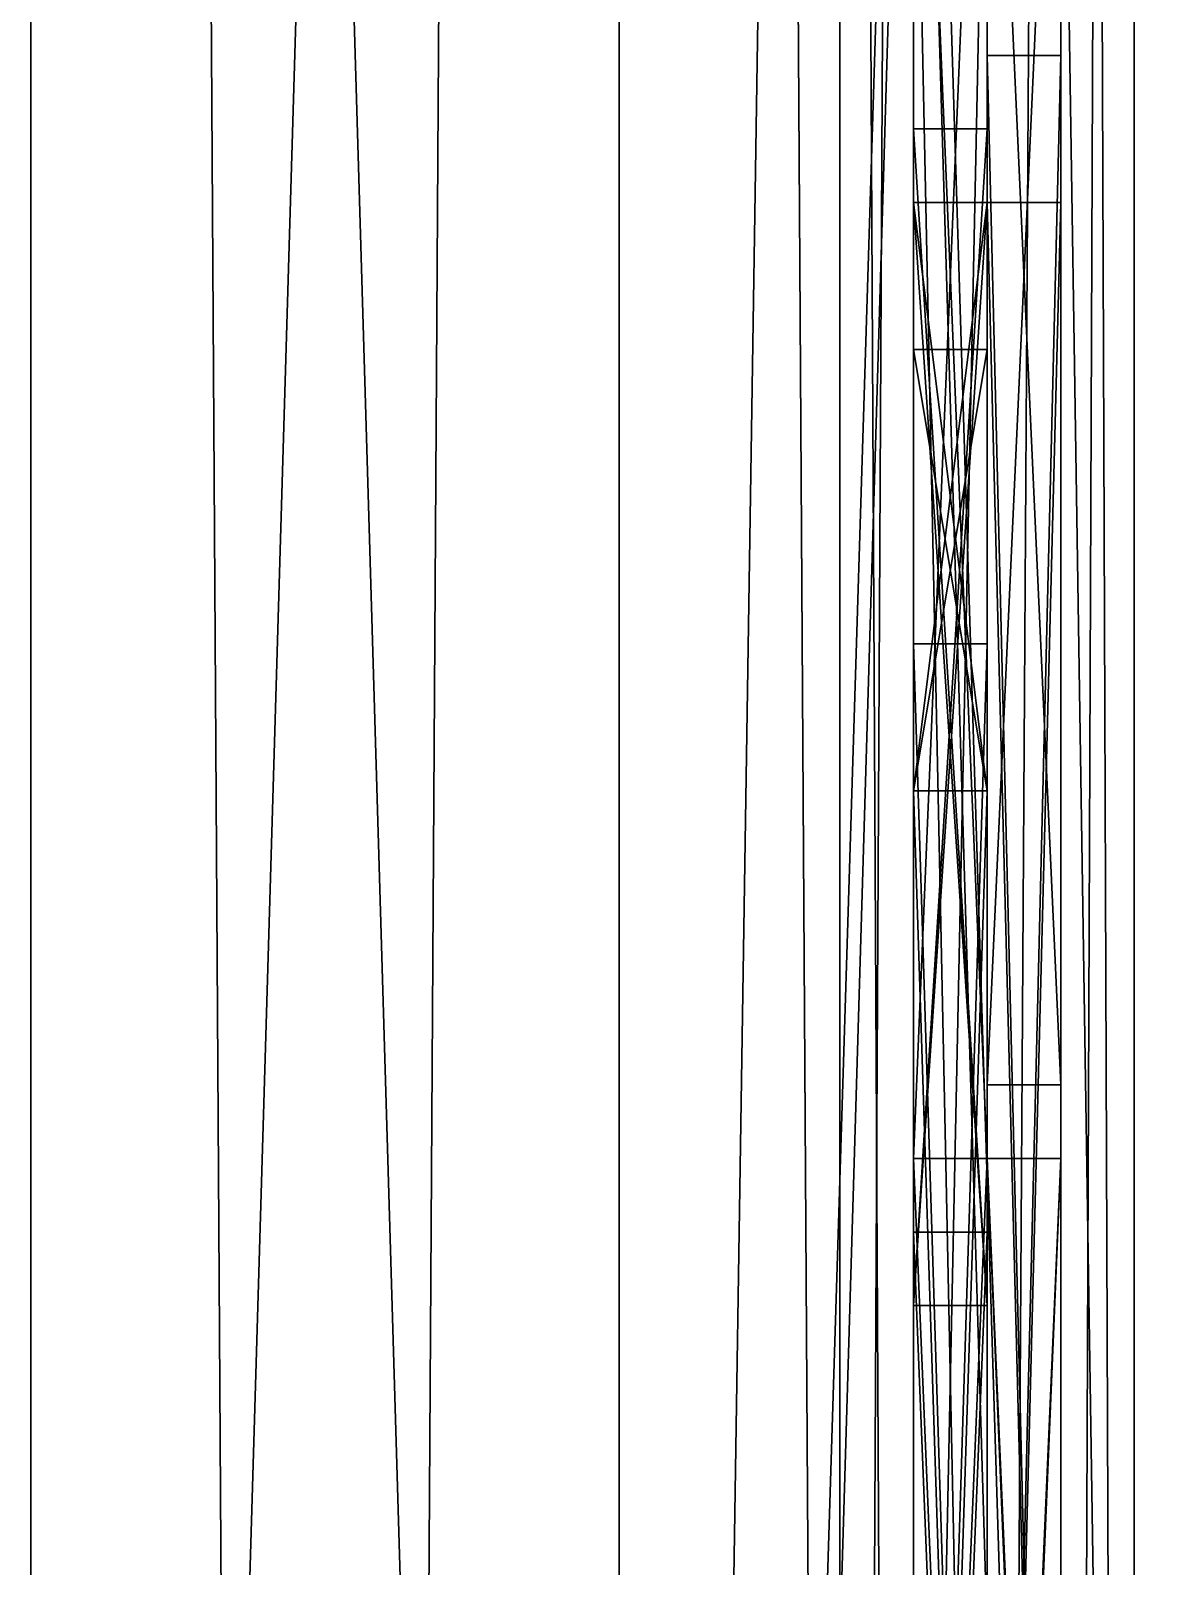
# Model space of a CAD drawing. Extents: x -648 to 272, y -784 to 528.
# Drawn here: x -272 to -256.73, y 101.46 to 122.34 of the extents above; entities that cross this region are included whole.
import ezdxf

# ---------------------------------------------------------------- set-up
doc = ezdxf.new("R2010")
doc.units = 0

msp = doc.modelspace()

# ---------------------------------------------------------------- meshes
at = {"layer": 'OBJECT007', "color": 50}
mesh = msp.add_polyface(dxfattribs=at)
corners = [(-256, 0), (-264, 0), (-264, 0, 8), (-256, 0, 8), (-264, 520), (-256, 520), (-256, 520, 8), (-264, 520, 8)]
mesh.append_faces([[corners[k] for k in face] for face in [(1, 3, 0), (5, 7, 4), (4, 0, 5), (2, 6, 3), (1, 7, 2), (5, 3, 6)]], dxfattribs={"vtx0": -1})
mesh.append_faces([[corners[k] for k in face] for face in [(1, 2, 3), (5, 6, 7), (4, 1, 0), (2, 7, 6), (1, 4, 7), (5, 0, 3)]], dxfattribs={"vtx2": -1})
at = {"layer": 'OBJECT029', "color": 50}
mesh = msp.add_polyface(dxfattribs=at)
corners = [(-272, -776, 384), (-272, -776, 128), (-272, 520, 128), (-272, 520, 384), (-264, 520, 384), (-264, 520, 128), (-264, -776, 128), (-264, -776, 384)]
mesh.append_faces([[corners[k] for k in face] for face in [(1, 3, 0), (5, 7, 4), (6, 0, 7), (2, 4, 3), (1, 5, 2), (3, 7, 0)]], dxfattribs={"vtx0": -1})
mesh.append_faces([[corners[k] for k in face] for face in [(1, 2, 3), (5, 6, 7), (6, 1, 0), (2, 5, 4), (1, 6, 5), (3, 4, 7)]], dxfattribs={"vtx2": -1})
at = {"layer": 'OBJECT031', "color": 50}
mesh = msp.add_polyface(dxfattribs=at)
corners = [(-272, 0, 97), (-272, 0, 32), (-272, 272, 32), (-272, 272, 97), (-264, 272, 97), (-264, 272, 32), (-264, 0, 32), (-264, 0, 97)]
mesh.append_faces([[corners[k] for k in face] for face in [(1, 3, 0), (5, 7, 4), (6, 0, 7), (2, 4, 3), (1, 5, 2), (3, 7, 0)]], dxfattribs={"vtx0": -1})
mesh.append_faces([[corners[k] for k in face] for face in [(1, 2, 3), (5, 6, 7), (6, 1, 0), (2, 5, 4), (1, 6, 5), (3, 4, 7)]], dxfattribs={"vtx2": -1})
at = {"layer": 'OBJECT032', "color": 50}
mesh = msp.add_polyface(dxfattribs=at)
corners = [(-264, 268, 93), (-264, 10, 93), (-256, 10, 93), (-256, 268, 93), (-264, 10, 128), (-264, 268, 128), (-256, 268, 128), (-256, 10, 128)]
mesh.append_faces([[corners[k] for k in face] for face in [(1, 3, 0), (5, 7, 4), (0, 4, 1), (2, 6, 3), (1, 7, 2), (3, 5, 0)]], dxfattribs={"vtx0": -1})
mesh.append_faces([[corners[k] for k in face] for face in [(1, 2, 3), (5, 6, 7), (0, 5, 4), (2, 7, 6), (1, 4, 7), (3, 6, 5)]], dxfattribs={"vtx2": -1})
at = {"layer": 'OBJECT033', "color": 50}
mesh = msp.add_polyface(dxfattribs=at)
corners = [(-264, 0, 37), (-264, 0, 8), (-264, 268, 8), (-264, 268, 37), (-256, 268, 37), (-256, 268, 8), (-256, 0, 8), (-256, 0, 37)]
mesh.append_faces([[corners[k] for k in face] for face in [(1, 3, 0), (5, 7, 4), (6, 0, 7), (2, 4, 3), (1, 5, 2), (3, 7, 0)]], dxfattribs={"vtx0": -1})
mesh.append_faces([[corners[k] for k in face] for face in [(1, 2, 3), (5, 6, 7), (6, 1, 0), (2, 5, 4), (1, 6, 5), (3, 4, 7)]], dxfattribs={"vtx2": -1})
at = {"layer": 'OBJECT048', "color": 50}
mesh = msp.add_polyface(dxfattribs=at)
corners = [(-272, 528, 384), (-272, -784, 384), (272, -784, 384), (272, 528, 384), (-272, -784, 392), (-272, 528, 392), (272, 528, 392), (272, -784, 392)]
mesh.append_faces([[corners[k] for k in face] for face in [(1, 3, 0), (5, 7, 4), (0, 4, 1), (2, 6, 3), (1, 7, 2), (3, 5, 0)]], dxfattribs={"vtx0": -1})
mesh.append_faces([[corners[k] for k in face] for face in [(1, 2, 3), (5, 6, 7), (0, 5, 4), (2, 7, 6), (1, 4, 7), (3, 6, 5)]], dxfattribs={"vtx2": -1})
at = {"layer": 'OBJECT050', "color": 50}
mesh = msp.add_polyface(dxfattribs=at)
corners = [(-264, -768, 384), (-264, -768, 128), (-264, 512, 128), (-264, 512, 384), (-256, 512, 384), (-256, 512, 128), (-256, -768, 128), (-256, -768, 384)]
mesh.append_faces([[corners[k] for k in face] for face in [(1, 3, 0), (5, 7, 4), (6, 0, 7), (2, 4, 3), (1, 5, 2), (3, 7, 0)]], dxfattribs={"vtx0": -1})
mesh.append_faces([[corners[k] for k in face] for face in [(1, 2, 3), (5, 6, 7), (6, 1, 0), (2, 5, 4), (1, 6, 5), (3, 4, 7)]], dxfattribs={"vtx2": -1})
at = {"layer": 'OBJECT051', "color": 50}
mesh = msp.add_polyface(dxfattribs=at)
corners = [(-264, 0), (-264, 0, -8), (-264, 248, -8), (-264, 248), (264, 248), (264, 248, -8), (264, 0, -8), (264, 0)]
mesh.append_faces([[corners[k] for k in face] for face in [(1, 3, 0), (5, 7, 4), (6, 0, 7), (2, 4, 3), (1, 5, 2), (3, 7, 0)]], dxfattribs={"vtx0": -1})
mesh.append_faces([[corners[k] for k in face] for face in [(1, 2, 3), (5, 6, 7), (6, 1, 0), (2, 5, 4), (1, 6, 5), (3, 4, 7)]], dxfattribs={"vtx2": -1})
at = {"layer": 'OBJECT052', "color": 50}
mesh = msp.add_polyface(dxfattribs=at)
corners = [(-261, 10, 93), (-261, 10, 37), (-261, 204, 37), (-261, 204, 93), (-260, 204, 93), (-260, 204, 37), (-260, 10, 37), (-260, 10, 93)]
mesh.append_faces([[corners[k] for k in face] for face in [(1, 3, 0), (5, 7, 4), (6, 0, 7), (2, 4, 3), (1, 5, 2), (3, 7, 0)]], dxfattribs={"vtx0": -1})
mesh.append_faces([[corners[k] for k in face] for face in [(1, 2, 3), (5, 6, 7), (6, 1, 0), (2, 5, 4), (1, 6, 5), (3, 4, 7)]], dxfattribs={"vtx2": -1})
at = {"layer": 'OBJECT749', "color": 50}
mesh = msp.add_polyface(dxfattribs=at)
corners = [(-260, 107, 74), (-260, 107, 68), (-260, 131, 68), (-260, 131, 74), (-259, 131, 74), (-259, 131, 68), (-259, 107, 68), (-259, 107, 74)]
mesh.append_faces([[corners[k] for k in face] for face in [(1, 3, 0), (5, 7, 4), (6, 0, 7), (2, 4, 3), (1, 5, 2), (3, 7, 0)]], dxfattribs={"vtx0": -1})
mesh.append_faces([[corners[k] for k in face] for face in [(1, 2, 3), (5, 6, 7), (6, 1, 0), (2, 5, 4), (1, 6, 5), (3, 4, 7)]], dxfattribs={"vtx2": -1})
at = {"layer": 'OBJECT750', "color": 50}
mesh = msp.add_polyface(dxfattribs=at)
corners = [(-260, 107, 74), (-260, 107, 68), (-260, 131, 68), (-260, 131, 74), (-259, 131, 74), (-259, 131, 68), (-259, 107, 68), (-259, 107, 74)]
mesh.append_faces([[corners[k] for k in face] for face in [(1, 3, 0), (5, 7, 4), (6, 0, 7), (2, 4, 3), (1, 5, 2), (3, 7, 0)]], dxfattribs={"vtx0": -1})
mesh.append_faces([[corners[k] for k in face] for face in [(1, 2, 3), (5, 6, 7), (6, 1, 0), (2, 5, 4), (1, 6, 5), (3, 4, 7)]], dxfattribs={"vtx2": -1})
at = {"layer": 'OBJECT751', "color": 50}
mesh = msp.add_polyface(dxfattribs=at)
corners = [(-259, 83, 68), (-260, 83, 68), (-260, 83, 76), (-259, 83, 76), (-260, 107, 68), (-259, 107, 68), (-259, 107, 76), (-260, 107, 76)]
mesh.append_faces([[corners[k] for k in face] for face in [(1, 3, 0), (5, 7, 4), (4, 0, 5), (2, 6, 3), (1, 7, 2), (5, 3, 6)]], dxfattribs={"vtx0": -1})
mesh.append_faces([[corners[k] for k in face] for face in [(1, 2, 3), (5, 6, 7), (4, 1, 0), (2, 7, 6), (1, 4, 7), (5, 0, 3)]], dxfattribs={"vtx2": -1})
at = {"layer": 'OBJECT752', "color": 50}
mesh = msp.add_polyface(dxfattribs=at)
corners = [(-260, 83, 76), (-260, 83, 68), (-260, 107, 68), (-260, 107, 76), (-259, 107, 76), (-259, 107, 68), (-259, 83, 68), (-259, 83, 76)]
mesh.append_faces([[corners[k] for k in face] for face in [(1, 3, 0), (5, 7, 4), (6, 0, 7), (2, 4, 3), (1, 5, 2), (3, 7, 0)]], dxfattribs={"vtx0": -1})
mesh.append_faces([[corners[k] for k in face] for face in [(1, 2, 3), (5, 6, 7), (6, 1, 0), (2, 5, 4), (1, 6, 5), (3, 4, 7)]], dxfattribs={"vtx2": -1})
at = {"layer": 'OBJECT753', "color": 50}
mesh = msp.add_polyface(dxfattribs=at)
corners = [(-260, 83, 58), (-260, 83, 50), (-260, 107, 50), (-260, 107, 58), (-259, 107, 58), (-259, 107, 50), (-259, 83, 50), (-259, 83, 58)]
mesh.append_faces([[corners[k] for k in face] for face in [(1, 3, 0), (5, 7, 4), (6, 0, 7), (2, 4, 3), (1, 5, 2), (3, 7, 0)]], dxfattribs={"vtx0": -1})
mesh.append_faces([[corners[k] for k in face] for face in [(1, 2, 3), (5, 6, 7), (6, 1, 0), (2, 5, 4), (1, 6, 5), (3, 4, 7)]], dxfattribs={"vtx2": -1})
at = {"layer": 'OBJECT754', "color": 50}
mesh = msp.add_polyface(dxfattribs=at)
corners = [(-260, 83, 58), (-260, 83, 50), (-260, 107, 50), (-260, 107, 58), (-259, 107, 58), (-259, 107, 50), (-259, 83, 50), (-259, 83, 58)]
mesh.append_faces([[corners[k] for k in face] for face in [(1, 3, 0), (5, 7, 4), (6, 0, 7), (2, 4, 3), (1, 5, 2), (3, 7, 0)]], dxfattribs={"vtx0": -1})
mesh.append_faces([[corners[k] for k in face] for face in [(1, 2, 3), (5, 6, 7), (6, 1, 0), (2, 5, 4), (1, 6, 5), (3, 4, 7)]], dxfattribs={"vtx2": -1})
at = {"layer": 'OBJECT755', "color": 50}
mesh = msp.add_polyface(dxfattribs=at)
corners = [(-260, 112, 51), (-260, 112, 45), (-260, 118, 45), (-260, 118, 51), (-259, 118, 51), (-259, 118, 45), (-259, 112, 45), (-259, 112, 51)]
mesh.append_faces([[corners[k] for k in face] for face in [(1, 3, 0), (5, 7, 4), (6, 0, 7), (2, 4, 3), (1, 5, 2), (3, 7, 0)]], dxfattribs={"vtx0": -1})
mesh.append_faces([[corners[k] for k in face] for face in [(1, 2, 3), (5, 6, 7), (6, 1, 0), (2, 5, 4), (1, 6, 5), (3, 4, 7)]], dxfattribs={"vtx2": -1})
at = {"layer": 'OBJECT756', "color": 50}
mesh = msp.add_polyface(dxfattribs=at)
corners = [(-260, 118, 45), (-260, 112, 45), (-259, 112, 45), (-259, 118, 45), (-260, 112, 51), (-260, 118, 51), (-259, 118, 51), (-259, 112, 51)]
mesh.append_faces([[corners[k] for k in face] for face in [(1, 3, 0), (5, 7, 4), (0, 4, 1), (2, 6, 3), (1, 7, 2), (3, 5, 0)]], dxfattribs={"vtx0": -1})
mesh.append_faces([[corners[k] for k in face] for face in [(1, 2, 3), (5, 6, 7), (0, 5, 4), (2, 7, 6), (1, 4, 7), (3, 6, 5)]], dxfattribs={"vtx2": -1})
at = {"layer": 'OBJECT757', "color": 50}
mesh = msp.add_polyface(dxfattribs=at)
corners = [(-260, 112, 51), (-260, 112, 45), (-260, 118, 45), (-260, 118, 51), (-259, 118, 51), (-259, 118, 45), (-259, 112, 45), (-259, 112, 51)]
mesh.append_faces([[corners[k] for k in face] for face in [(1, 3, 0), (5, 7, 4), (6, 0, 7), (2, 4, 3), (1, 5, 2), (3, 7, 0)]], dxfattribs={"vtx0": -1})
mesh.append_faces([[corners[k] for k in face] for face in [(1, 2, 3), (5, 6, 7), (6, 1, 0), (2, 5, 4), (1, 6, 5), (3, 4, 7)]], dxfattribs={"vtx2": -1})
at = {"layer": 'OBJECT758', "color": 50}
mesh = msp.add_polyface(dxfattribs=at)
corners = [(-260, 112, 51), (-260, 112, 45), (-260, 118, 45), (-260, 118, 51), (-259, 118, 51), (-259, 118, 45), (-259, 112, 45), (-259, 112, 51)]
mesh.append_faces([[corners[k] for k in face] for face in [(1, 3, 0), (5, 7, 4), (6, 0, 7), (2, 4, 3), (1, 5, 2), (3, 7, 0)]], dxfattribs={"vtx0": -1})
mesh.append_faces([[corners[k] for k in face] for face in [(1, 2, 3), (5, 6, 7), (6, 1, 0), (2, 5, 4), (1, 6, 5), (3, 4, 7)]], dxfattribs={"vtx2": -1})
at = {"layer": 'OBJECT759', "color": 50}
mesh = msp.add_polyface(dxfattribs=at)
corners = [(-259, 112, 45), (-260, 112, 45), (-260, 112, 51), (-259, 112, 51), (-260, 118, 45), (-259, 118, 45), (-259, 118, 51), (-260, 118, 51)]
mesh.append_faces([[corners[k] for k in face] for face in [(1, 3, 0), (5, 7, 4), (4, 0, 5), (2, 6, 3), (1, 7, 2), (5, 3, 6)]], dxfattribs={"vtx0": -1})
mesh.append_faces([[corners[k] for k in face] for face in [(1, 2, 3), (5, 6, 7), (4, 1, 0), (2, 7, 6), (1, 4, 7), (5, 0, 3)]], dxfattribs={"vtx2": -1})
at = {"layer": 'OBJECT760', "color": 50}
mesh = msp.add_polyface(dxfattribs=at)
corners = [(-260, 112, 51), (-260, 112, 45), (-260, 118, 45), (-260, 118, 51), (-259, 118, 51), (-259, 118, 45), (-259, 112, 45), (-259, 112, 51)]
mesh.append_faces([[corners[k] for k in face] for face in [(1, 3, 0), (5, 7, 4), (6, 0, 7), (2, 4, 3), (1, 5, 2), (3, 7, 0)]], dxfattribs={"vtx0": -1})
mesh.append_faces([[corners[k] for k in face] for face in [(1, 2, 3), (5, 6, 7), (6, 1, 0), (2, 5, 4), (1, 6, 5), (3, 4, 7)]], dxfattribs={"vtx2": -1})
at = {"layer": 'OBJECT761', "color": 50}
mesh = msp.add_polyface(dxfattribs=at)
corners = [(-260, 112, 51), (-260, 112, 45), (-260, 118, 45), (-260, 118, 51), (-259, 118, 51), (-259, 118, 45), (-259, 112, 45), (-259, 112, 51)]
mesh.append_faces([[corners[k] for k in face] for face in [(1, 3, 0), (5, 7, 4), (6, 0, 7), (2, 4, 3), (1, 5, 2), (3, 7, 0)]], dxfattribs={"vtx0": -1})
mesh.append_faces([[corners[k] for k in face] for face in [(1, 2, 3), (5, 6, 7), (6, 1, 0), (2, 5, 4), (1, 6, 5), (3, 4, 7)]], dxfattribs={"vtx2": -1})
at = {"layer": 'OBJECT762', "color": 50}
mesh = msp.add_polyface(dxfattribs=at)
corners = [(-260, 112, 51), (-260, 112, 45), (-260, 118, 45), (-260, 118, 51), (-259, 118, 51), (-259, 118, 45), (-259, 112, 45), (-259, 112, 51)]
mesh.append_faces([[corners[k] for k in face] for face in [(1, 3, 0), (5, 7, 4), (6, 0, 7), (2, 4, 3), (1, 5, 2), (3, 7, 0)]], dxfattribs={"vtx0": -1})
mesh.append_faces([[corners[k] for k in face] for face in [(1, 2, 3), (5, 6, 7), (6, 1, 0), (2, 5, 4), (1, 6, 5), (3, 4, 7)]], dxfattribs={"vtx2": -1})
at = {"layer": 'OBJECT763', "color": 50}
mesh = msp.add_polyface(dxfattribs=at)
corners = [(-260, 112, 51), (-260, 112, 45), (-260, 118, 45), (-260, 118, 51), (-259, 118, 51), (-259, 118, 45), (-259, 112, 45), (-259, 112, 51)]
mesh.append_faces([[corners[k] for k in face] for face in [(1, 3, 0), (5, 7, 4), (6, 0, 7), (2, 4, 3), (1, 5, 2), (3, 7, 0)]], dxfattribs={"vtx0": -1})
mesh.append_faces([[corners[k] for k in face] for face in [(1, 2, 3), (5, 6, 7), (6, 1, 0), (2, 5, 4), (1, 6, 5), (3, 4, 7)]], dxfattribs={"vtx2": -1})
at = {"layer": 'OBJECT764', "color": 50}
mesh = msp.add_polyface(dxfattribs=at)
corners = [(-260, 118, 45), (-260, 112, 45), (-259, 112, 45), (-259, 118, 45), (-260, 112, 51), (-260, 118, 51), (-259, 118, 51), (-259, 112, 51)]
mesh.append_faces([[corners[k] for k in face] for face in [(1, 3, 0), (5, 7, 4), (0, 4, 1), (2, 6, 3), (1, 7, 2), (3, 5, 0)]], dxfattribs={"vtx0": -1})
mesh.append_faces([[corners[k] for k in face] for face in [(1, 2, 3), (5, 6, 7), (0, 5, 4), (2, 7, 6), (1, 4, 7), (3, 6, 5)]], dxfattribs={"vtx2": -1})
at = {"layer": 'OBJECT765', "color": 50}
mesh = msp.add_polyface(dxfattribs=at)
corners = [(-260, 112, 67), (-260, 112, 59), (-260, 120, 59), (-260, 120, 67), (-259, 120, 67), (-259, 120, 59), (-259, 112, 59), (-259, 112, 67)]
mesh.append_faces([[corners[k] for k in face] for face in [(1, 3, 0), (5, 7, 4), (6, 0, 7), (2, 4, 3), (1, 5, 2), (3, 7, 0)]], dxfattribs={"vtx0": -1})
mesh.append_faces([[corners[k] for k in face] for face in [(1, 2, 3), (5, 6, 7), (6, 1, 0), (2, 5, 4), (1, 6, 5), (3, 4, 7)]], dxfattribs={"vtx2": -1})
at = {"layer": 'OBJECT766', "color": 50}
mesh = msp.add_polyface(dxfattribs=at)
corners = [(-260, 112, 67), (-260, 112, 59), (-260, 120, 59), (-260, 120, 67), (-259, 120, 67), (-259, 120, 59), (-259, 112, 59), (-259, 112, 67)]
mesh.append_faces([[corners[k] for k in face] for face in [(1, 3, 0), (5, 7, 4), (6, 0, 7), (2, 4, 3), (1, 5, 2), (3, 7, 0)]], dxfattribs={"vtx0": -1})
mesh.append_faces([[corners[k] for k in face] for face in [(1, 2, 3), (5, 6, 7), (6, 1, 0), (2, 5, 4), (1, 6, 5), (3, 4, 7)]], dxfattribs={"vtx2": -1})
at = {"layer": 'OBJECT767', "color": 50}
mesh = msp.add_polyface(dxfattribs=at)
corners = [(-259, 112, 59), (-260, 112, 59), (-260, 112, 67), (-259, 112, 67), (-260, 120, 59), (-259, 120, 59), (-259, 120, 67), (-260, 120, 67)]
mesh.append_faces([[corners[k] for k in face] for face in [(1, 3, 0), (5, 7, 4), (4, 0, 5), (2, 6, 3), (1, 7, 2), (5, 3, 6)]], dxfattribs={"vtx0": -1})
mesh.append_faces([[corners[k] for k in face] for face in [(1, 2, 3), (5, 6, 7), (4, 1, 0), (2, 7, 6), (1, 4, 7), (5, 0, 3)]], dxfattribs={"vtx2": -1})
at = {"layer": 'OBJECT768', "color": 50}
mesh = msp.add_polyface(dxfattribs=at)
corners = [(-260, 112, 67), (-260, 112, 59), (-260, 120, 59), (-260, 120, 67), (-259, 120, 67), (-259, 120, 59), (-259, 112, 59), (-259, 112, 67)]
mesh.append_faces([[corners[k] for k in face] for face in [(1, 3, 0), (5, 7, 4), (6, 0, 7), (2, 4, 3), (1, 5, 2), (3, 7, 0)]], dxfattribs={"vtx0": -1})
mesh.append_faces([[corners[k] for k in face] for face in [(1, 2, 3), (5, 6, 7), (6, 1, 0), (2, 5, 4), (1, 6, 5), (3, 4, 7)]], dxfattribs={"vtx2": -1})
at = {"layer": 'OBJECT769', "color": 50}
mesh = msp.add_polyface(dxfattribs=at)
corners = [(-260, 112, 67), (-260, 112, 59), (-260, 120, 59), (-260, 120, 67), (-259, 120, 67), (-259, 120, 59), (-259, 112, 59), (-259, 112, 67)]
mesh.append_faces([[corners[k] for k in face] for face in [(1, 3, 0), (5, 7, 4), (6, 0, 7), (2, 4, 3), (1, 5, 2), (3, 7, 0)]], dxfattribs={"vtx0": -1})
mesh.append_faces([[corners[k] for k in face] for face in [(1, 2, 3), (5, 6, 7), (6, 1, 0), (2, 5, 4), (1, 6, 5), (3, 4, 7)]], dxfattribs={"vtx2": -1})
at = {"layer": 'OBJECT770', "color": 50}
mesh = msp.add_polyface(dxfattribs=at)
corners = [(-260, 112, 67), (-260, 112, 59), (-260, 120, 59), (-260, 120, 67), (-259, 120, 67), (-259, 120, 59), (-259, 112, 59), (-259, 112, 67)]
mesh.append_faces([[corners[k] for k in face] for face in [(1, 3, 0), (5, 7, 4), (6, 0, 7), (2, 4, 3), (1, 5, 2), (3, 7, 0)]], dxfattribs={"vtx0": -1})
mesh.append_faces([[corners[k] for k in face] for face in [(1, 2, 3), (5, 6, 7), (6, 1, 0), (2, 5, 4), (1, 6, 5), (3, 4, 7)]], dxfattribs={"vtx2": -1})
at = {"layer": 'OBJECT771', "color": 50}
mesh = msp.add_polyface(dxfattribs=at)
corners = [(-260, 112, 67), (-260, 112, 59), (-260, 120, 59), (-260, 120, 67), (-259, 120, 67), (-259, 120, 59), (-259, 112, 59), (-259, 112, 67)]
mesh.append_faces([[corners[k] for k in face] for face in [(1, 3, 0), (5, 7, 4), (6, 0, 7), (2, 4, 3), (1, 5, 2), (3, 7, 0)]], dxfattribs={"vtx0": -1})
mesh.append_faces([[corners[k] for k in face] for face in [(1, 2, 3), (5, 6, 7), (6, 1, 0), (2, 5, 4), (1, 6, 5), (3, 4, 7)]], dxfattribs={"vtx2": -1})
at = {"layer": 'OBJECT772', "color": 50}
mesh = msp.add_polyface(dxfattribs=at)
corners = [(-260, 120, 59), (-260, 112, 59), (-259, 112, 59), (-259, 120, 59), (-260, 112, 67), (-260, 120, 67), (-259, 120, 67), (-259, 112, 67)]
mesh.append_faces([[corners[k] for k in face] for face in [(1, 3, 0), (5, 7, 4), (0, 4, 1), (2, 6, 3), (1, 7, 2), (3, 5, 0)]], dxfattribs={"vtx0": -1})
mesh.append_faces([[corners[k] for k in face] for face in [(1, 2, 3), (5, 6, 7), (0, 5, 4), (2, 7, 6), (1, 4, 7), (3, 6, 5)]], dxfattribs={"vtx2": -1})
at = {"layer": 'OBJECT773', "color": 50}
mesh = msp.add_polyface(dxfattribs=at)
corners = [(-260, 112, 67), (-260, 112, 59), (-260, 120, 59), (-260, 120, 67), (-259, 120, 67), (-259, 120, 59), (-259, 112, 59), (-259, 112, 67)]
mesh.append_faces([[corners[k] for k in face] for face in [(1, 3, 0), (5, 7, 4), (6, 0, 7), (2, 4, 3), (1, 5, 2), (3, 7, 0)]], dxfattribs={"vtx0": -1})
mesh.append_faces([[corners[k] for k in face] for face in [(1, 2, 3), (5, 6, 7), (6, 1, 0), (2, 5, 4), (1, 6, 5), (3, 4, 7)]], dxfattribs={"vtx2": -1})
at = {"layer": 'OBJECT774', "color": 50}
mesh = msp.add_polyface(dxfattribs=at)
corners = [(-260, 112, 67), (-260, 112, 59), (-260, 120, 59), (-260, 120, 67), (-259, 120, 67), (-259, 120, 59), (-259, 112, 59), (-259, 112, 67)]
mesh.append_faces([[corners[k] for k in face] for face in [(1, 3, 0), (5, 7, 4), (6, 0, 7), (2, 4, 3), (1, 5, 2), (3, 7, 0)]], dxfattribs={"vtx0": -1})
mesh.append_faces([[corners[k] for k in face] for face in [(1, 2, 3), (5, 6, 7), (6, 1, 0), (2, 5, 4), (1, 6, 5), (3, 4, 7)]], dxfattribs={"vtx2": -1})
at = {"layer": 'OBJECT775', "color": 50}
mesh = msp.add_polyface(dxfattribs=at)
corners = [(-259, 105, 77), (-260, 105, 77), (-260, 105, 83), (-259, 105, 83), (-260, 120, 77), (-259, 120, 77), (-259, 120, 83), (-260, 120, 83)]
mesh.append_faces([[corners[k] for k in face] for face in [(1, 3, 0), (5, 7, 4), (4, 0, 5), (2, 6, 3), (1, 7, 2), (5, 3, 6)]], dxfattribs={"vtx0": -1})
mesh.append_faces([[corners[k] for k in face] for face in [(1, 2, 3), (5, 6, 7), (4, 1, 0), (2, 7, 6), (1, 4, 7), (5, 0, 3)]], dxfattribs={"vtx2": -1})
at = {"layer": 'OBJECT776', "color": 50}
mesh = msp.add_polyface(dxfattribs=at)
corners = [(-260, 105, 83), (-260, 105, 77), (-260, 120, 77), (-260, 120, 83), (-259, 120, 83), (-259, 120, 77), (-259, 105, 77), (-259, 105, 83)]
mesh.append_faces([[corners[k] for k in face] for face in [(1, 3, 0), (5, 7, 4), (6, 0, 7), (2, 4, 3), (1, 5, 2), (3, 7, 0)]], dxfattribs={"vtx0": -1})
mesh.append_faces([[corners[k] for k in face] for face in [(1, 2, 3), (5, 6, 7), (6, 1, 0), (2, 5, 4), (1, 6, 5), (3, 4, 7)]], dxfattribs={"vtx2": -1})
at = {"layer": 'OBJECT777', "color": 50}
mesh = msp.add_polyface(dxfattribs=at)
corners = [(-260, 105, 83), (-260, 105, 77), (-260, 120, 77), (-260, 120, 83), (-259, 120, 83), (-259, 120, 77), (-259, 105, 77), (-259, 105, 83)]
mesh.append_faces([[corners[k] for k in face] for face in [(1, 3, 0), (5, 7, 4), (6, 0, 7), (2, 4, 3), (1, 5, 2), (3, 7, 0)]], dxfattribs={"vtx0": -1})
mesh.append_faces([[corners[k] for k in face] for face in [(1, 2, 3), (5, 6, 7), (6, 1, 0), (2, 5, 4), (1, 6, 5), (3, 4, 7)]], dxfattribs={"vtx2": -1})
at = {"layer": 'OBJECT778', "color": 50}
mesh = msp.add_polyface(dxfattribs=at)
corners = [(-260, 105, 83), (-260, 105, 77), (-260, 121, 77), (-260, 121, 83), (-259, 121, 83), (-259, 121, 77), (-259, 105, 77), (-259, 105, 83)]
mesh.append_faces([[corners[k] for k in face] for face in [(1, 3, 0), (5, 7, 4), (6, 0, 7), (2, 4, 3), (1, 5, 2), (3, 7, 0)]], dxfattribs={"vtx0": -1})
mesh.append_faces([[corners[k] for k in face] for face in [(1, 2, 3), (5, 6, 7), (6, 1, 0), (2, 5, 4), (1, 6, 5), (3, 4, 7)]], dxfattribs={"vtx2": -1})
at = {"layer": 'OBJECT779', "color": 50}
mesh = msp.add_polyface(dxfattribs=at)
corners = [(-260, 105, 83), (-260, 105, 77), (-260, 120, 77), (-260, 120, 83), (-259, 120, 83), (-259, 120, 77), (-259, 105, 77), (-259, 105, 83)]
mesh.append_faces([[corners[k] for k in face] for face in [(1, 3, 0), (5, 7, 4), (6, 0, 7), (2, 4, 3), (1, 5, 2), (3, 7, 0)]], dxfattribs={"vtx0": -1})
mesh.append_faces([[corners[k] for k in face] for face in [(1, 2, 3), (5, 6, 7), (6, 1, 0), (2, 5, 4), (1, 6, 5), (3, 4, 7)]], dxfattribs={"vtx2": -1})
at = {"layer": 'OBJECT780', "color": 50}
mesh = msp.add_polyface(dxfattribs=at)
corners = [(-260, 120, 77), (-260, 105, 77), (-259, 105, 77), (-259, 120, 77), (-260, 105, 83), (-260, 120, 83), (-259, 120, 83), (-259, 105, 83)]
mesh.append_faces([[corners[k] for k in face] for face in [(1, 3, 0), (5, 7, 4), (0, 4, 1), (2, 6, 3), (1, 7, 2), (3, 5, 0)]], dxfattribs={"vtx0": -1})
mesh.append_faces([[corners[k] for k in face] for face in [(1, 2, 3), (5, 6, 7), (0, 5, 4), (2, 7, 6), (1, 4, 7), (3, 6, 5)]], dxfattribs={"vtx2": -1})
at = {"layer": 'OBJECT781', "color": 50}
mesh = msp.add_polyface(dxfattribs=at)
corners = [(-260, 105, 83), (-260, 105, 77), (-260, 120, 77), (-260, 120, 83), (-259, 120, 83), (-259, 120, 77), (-259, 105, 77), (-259, 105, 83)]
mesh.append_faces([[corners[k] for k in face] for face in [(1, 3, 0), (5, 7, 4), (6, 0, 7), (2, 4, 3), (1, 5, 2), (3, 7, 0)]], dxfattribs={"vtx0": -1})
mesh.append_faces([[corners[k] for k in face] for face in [(1, 2, 3), (5, 6, 7), (6, 1, 0), (2, 5, 4), (1, 6, 5), (3, 4, 7)]], dxfattribs={"vtx2": -1})
at = {"layer": 'OBJECT782', "color": 50}
mesh = msp.add_polyface(dxfattribs=at)
corners = [(-260, 105, 83), (-260, 105, 77), (-260, 120, 77), (-260, 120, 83), (-259, 120, 83), (-259, 120, 77), (-259, 105, 77), (-259, 105, 83)]
mesh.append_faces([[corners[k] for k in face] for face in [(1, 3, 0), (5, 7, 4), (6, 0, 7), (2, 4, 3), (1, 5, 2), (3, 7, 0)]], dxfattribs={"vtx0": -1})
mesh.append_faces([[corners[k] for k in face] for face in [(1, 2, 3), (5, 6, 7), (6, 1, 0), (2, 5, 4), (1, 6, 5), (3, 4, 7)]], dxfattribs={"vtx2": -1})
at = {"layer": 'OBJECT783', "color": 50}
mesh = msp.add_polyface(dxfattribs=at)
corners = [(-259, 105, 77), (-260, 105, 77), (-260, 105, 83), (-259, 105, 83), (-260, 120, 77), (-259, 120, 77), (-259, 120, 83), (-260, 120, 83)]
mesh.append_faces([[corners[k] for k in face] for face in [(1, 3, 0), (5, 7, 4), (4, 0, 5), (2, 6, 3), (1, 7, 2), (5, 3, 6)]], dxfattribs={"vtx0": -1})
mesh.append_faces([[corners[k] for k in face] for face in [(1, 2, 3), (5, 6, 7), (4, 1, 0), (2, 7, 6), (1, 4, 7), (5, 0, 3)]], dxfattribs={"vtx2": -1})
at = {"layer": 'OBJECT784', "color": 50}
mesh = msp.add_polyface(dxfattribs=at)
corners = [(-260, 105, 83), (-260, 105, 77), (-260, 120, 77), (-260, 120, 83), (-259, 120, 83), (-259, 120, 77), (-259, 105, 77), (-259, 105, 83)]
mesh.append_faces([[corners[k] for k in face] for face in [(1, 3, 0), (5, 7, 4), (6, 0, 7), (2, 4, 3), (1, 5, 2), (3, 7, 0)]], dxfattribs={"vtx0": -1})
mesh.append_faces([[corners[k] for k in face] for face in [(1, 2, 3), (5, 6, 7), (6, 1, 0), (2, 5, 4), (1, 6, 5), (3, 4, 7)]], dxfattribs={"vtx2": -1})
at = {"layer": 'OBJECT803', "color": 50}
mesh = msp.add_polyface(dxfattribs=at)
corners = [(-260, 80, 87), (-260, 80, 85), (-260, 128, 85), (-260, 128, 87), (-259, 128, 87), (-259, 128, 85), (-259, 80, 85), (-259, 80, 87)]
mesh.append_faces([[corners[k] for k in face] for face in [(1, 3, 0), (5, 7, 4), (6, 0, 7), (2, 4, 3), (1, 5, 2), (3, 7, 0)]], dxfattribs={"vtx0": -1})
mesh.append_faces([[corners[k] for k in face] for face in [(1, 2, 3), (5, 6, 7), (6, 1, 0), (2, 5, 4), (1, 6, 5), (3, 4, 7)]], dxfattribs={"vtx2": -1})
at = {"layer": 'OBJECT804', "color": 50}
mesh = msp.add_polyface(dxfattribs=at)
corners = [(-260, 82, 93), (-260, 82, 88), (-260, 114, 88), (-260, 114, 93), (-259, 114, 93), (-259, 114, 88), (-259, 82, 88), (-259, 82, 93)]
mesh.append_faces([[corners[k] for k in face] for face in [(1, 3, 0), (5, 7, 4), (6, 0, 7), (2, 4, 3), (1, 5, 2), (3, 7, 0)]], dxfattribs={"vtx0": -1})
mesh.append_faces([[corners[k] for k in face] for face in [(1, 2, 3), (5, 6, 7), (6, 1, 0), (2, 5, 4), (1, 6, 5), (3, 4, 7)]], dxfattribs={"vtx2": -1})
at = {"layer": 'OBJECT808', "color": 50}
mesh = msp.add_polyface(dxfattribs=at)
corners = [(-260, 128, 39), (-260, 80, 39), (-259, 80, 39), (-259, 128, 39), (-260, 80, 41), (-260, 128, 41), (-259, 128, 41), (-259, 80, 41)]
mesh.append_faces([[corners[k] for k in face] for face in [(1, 3, 0), (5, 7, 4), (0, 4, 1), (2, 6, 3), (1, 7, 2), (3, 5, 0)]], dxfattribs={"vtx0": -1})
mesh.append_faces([[corners[k] for k in face] for face in [(1, 2, 3), (5, 6, 7), (0, 5, 4), (2, 7, 6), (1, 4, 7), (3, 6, 5)]], dxfattribs={"vtx2": -1})
at = {"layer": 'OBJECT820', "color": 50}
mesh = msp.add_polyface(dxfattribs=at)
corners = [(-259, 81, 83), (-259, 81, 77), (-259, 122, 77), (-259, 122, 83), (-258, 122, 83), (-258, 122, 77), (-258, 81, 77), (-258, 81, 83)]
mesh.append_faces([[corners[k] for k in face] for face in [(1, 3, 0), (5, 7, 4), (6, 0, 7), (2, 4, 3), (1, 5, 2), (3, 7, 0)]], dxfattribs={"vtx0": -1})
mesh.append_faces([[corners[k] for k in face] for face in [(1, 2, 3), (5, 6, 7), (6, 1, 0), (2, 5, 4), (1, 6, 5), (3, 4, 7)]], dxfattribs={"vtx2": -1})
at = {"layer": 'OBJECT821', "color": 50}
mesh = msp.add_polyface(dxfattribs=at)
corners = [(-259, 84, 75), (-259, 84, 69), (-259, 107, 69), (-259, 107, 75), (-258, 107, 75), (-258, 107, 69), (-258, 84, 69), (-258, 84, 75)]
mesh.append_faces([[corners[k] for k in face] for face in [(1, 3, 0), (5, 7, 4), (6, 0, 7), (2, 4, 3), (1, 5, 2), (3, 7, 0)]], dxfattribs={"vtx0": -1})
mesh.append_faces([[corners[k] for k in face] for face in [(1, 2, 3), (5, 6, 7), (6, 1, 0), (2, 5, 4), (1, 6, 5), (3, 4, 7)]], dxfattribs={"vtx2": -1})
at = {"layer": 'OBJECT822', "color": 50}
mesh = msp.add_polyface(dxfattribs=at)
corners = [(-259, 81, 66), (-259, 81, 59), (-259, 120, 59), (-259, 120, 66), (-258, 120, 66), (-258, 120, 59), (-258, 81, 59), (-258, 81, 66)]
mesh.append_faces([[corners[k] for k in face] for face in [(1, 3, 0), (5, 7, 4), (6, 0, 7), (2, 4, 3), (1, 5, 2), (3, 7, 0)]], dxfattribs={"vtx0": -1})
mesh.append_faces([[corners[k] for k in face] for face in [(1, 2, 3), (5, 6, 7), (6, 1, 0), (2, 5, 4), (1, 6, 5), (3, 4, 7)]], dxfattribs={"vtx2": -1})
at = {"layer": 'OBJECT823', "color": 50}
mesh = msp.add_polyface(dxfattribs=at)
corners = [(-259, 83, 57), (-259, 83, 51), (-259, 107, 51), (-259, 107, 57), (-258, 107, 57), (-258, 107, 51), (-258, 83, 51), (-258, 83, 57)]
mesh.append_faces([[corners[k] for k in face] for face in [(1, 3, 0), (5, 7, 4), (6, 0, 7), (2, 4, 3), (1, 5, 2), (3, 7, 0)]], dxfattribs={"vtx0": -1})
mesh.append_faces([[corners[k] for k in face] for face in [(1, 2, 3), (5, 6, 7), (6, 1, 0), (2, 5, 4), (1, 6, 5), (3, 4, 7)]], dxfattribs={"vtx2": -1})
at = {"layer": 'OBJECT824', "color": 50}
mesh = msp.add_polyface(dxfattribs=at)
corners = [(-259, 120, 45), (-259, 81, 45), (-258, 81, 45), (-258, 120, 45), (-259, 81, 50), (-259, 120, 50), (-258, 120, 50), (-258, 81, 50)]
mesh.append_faces([[corners[k] for k in face] for face in [(1, 3, 0), (5, 7, 4), (0, 4, 1), (2, 6, 3), (1, 7, 2), (3, 5, 0)]], dxfattribs={"vtx0": -1})
mesh.append_faces([[corners[k] for k in face] for face in [(1, 2, 3), (5, 6, 7), (0, 5, 4), (2, 7, 6), (1, 4, 7), (3, 6, 5)]], dxfattribs={"vtx2": -1})
at = {"layer": 'OBJECT825', "color": 50}
mesh = msp.add_polyface(dxfattribs=at)
corners = [(-259, 108, 74), (-259, 108, 69), (-259, 130, 69), (-259, 130, 74), (-258, 130, 74), (-258, 130, 69), (-258, 108, 69), (-258, 108, 74)]
mesh.append_faces([[corners[k] for k in face] for face in [(1, 3, 0), (5, 7, 4), (6, 0, 7), (2, 4, 3), (1, 5, 2), (3, 7, 0)]], dxfattribs={"vtx0": -1})
mesh.append_faces([[corners[k] for k in face] for face in [(1, 2, 3), (5, 6, 7), (6, 1, 0), (2, 5, 4), (1, 6, 5), (3, 4, 7)]], dxfattribs={"vtx2": -1})
at = {"layer": 'OBJECT916', "color": 50}
mesh = msp.add_polyface(dxfattribs=at)
corners = [(-258, 10, 93), (-258, 10, 37), (-258, 268, 37), (-258, 268, 93), (-257, 268, 93), (-257, 268, 37), (-257, 10, 37), (-257, 10, 93)]
mesh.append_faces([[corners[k] for k in face] for face in [(1, 3, 0), (5, 7, 4), (6, 0, 7), (2, 4, 3), (1, 5, 2), (3, 7, 0)]], dxfattribs={"vtx0": -1})
mesh.append_faces([[corners[k] for k in face] for face in [(1, 2, 3), (5, 6, 7), (6, 1, 0), (2, 5, 4), (1, 6, 5), (3, 4, 7)]], dxfattribs={"vtx2": -1})
at = {"layer": 'OBJECT977', "color": 50}
mesh = msp.add_polyface(dxfattribs=at)
corners = [(-260, 81, 83), (-260, 81, 77), (-260, 106, 77), (-260, 106, 83), (-259, 106, 83), (-259, 106, 77), (-259, 81, 77), (-259, 81, 83)]
mesh.append_faces([[corners[k] for k in face] for face in [(1, 3, 0), (5, 7, 4), (6, 0, 7), (2, 4, 3), (1, 5, 2), (3, 7, 0)]], dxfattribs={"vtx0": -1})
mesh.append_faces([[corners[k] for k in face] for face in [(1, 2, 3), (5, 6, 7), (6, 1, 0), (2, 5, 4), (1, 6, 5), (3, 4, 7)]], dxfattribs={"vtx2": -1})
at = {"layer": 'OBJECT978', "color": 50}
mesh = msp.add_polyface(dxfattribs=at)
corners = [(-259, 81, 59), (-260, 81, 59), (-260, 81, 65), (-259, 81, 65), (-260, 112, 59), (-259, 112, 59), (-259, 112, 65), (-260, 112, 65)]
mesh.append_faces([[corners[k] for k in face] for face in [(1, 3, 0), (5, 7, 4), (4, 0, 5), (2, 6, 3), (1, 7, 2), (5, 3, 6)]], dxfattribs={"vtx0": -1})
mesh.append_faces([[corners[k] for k in face] for face in [(1, 2, 3), (5, 6, 7), (4, 1, 0), (2, 7, 6), (1, 4, 7), (5, 0, 3)]], dxfattribs={"vtx2": -1})
at = {"layer": 'OBJECT979', "color": 50}
mesh = msp.add_polyface(dxfattribs=at)
corners = [(-260, 81, 49), (-260, 81, 45), (-260, 112, 45), (-260, 112, 49), (-259, 112, 49), (-259, 112, 45), (-259, 81, 45), (-259, 81, 49)]
mesh.append_faces([[corners[k] for k in face] for face in [(1, 3, 0), (5, 7, 4), (6, 0, 7), (2, 4, 3), (1, 5, 2), (3, 7, 0)]], dxfattribs={"vtx0": -1})
mesh.append_faces([[corners[k] for k in face] for face in [(1, 2, 3), (5, 6, 7), (6, 1, 0), (2, 5, 4), (1, 6, 5), (3, 4, 7)]], dxfattribs={"vtx2": -1})

doc.saveas('drawing.dxf')
